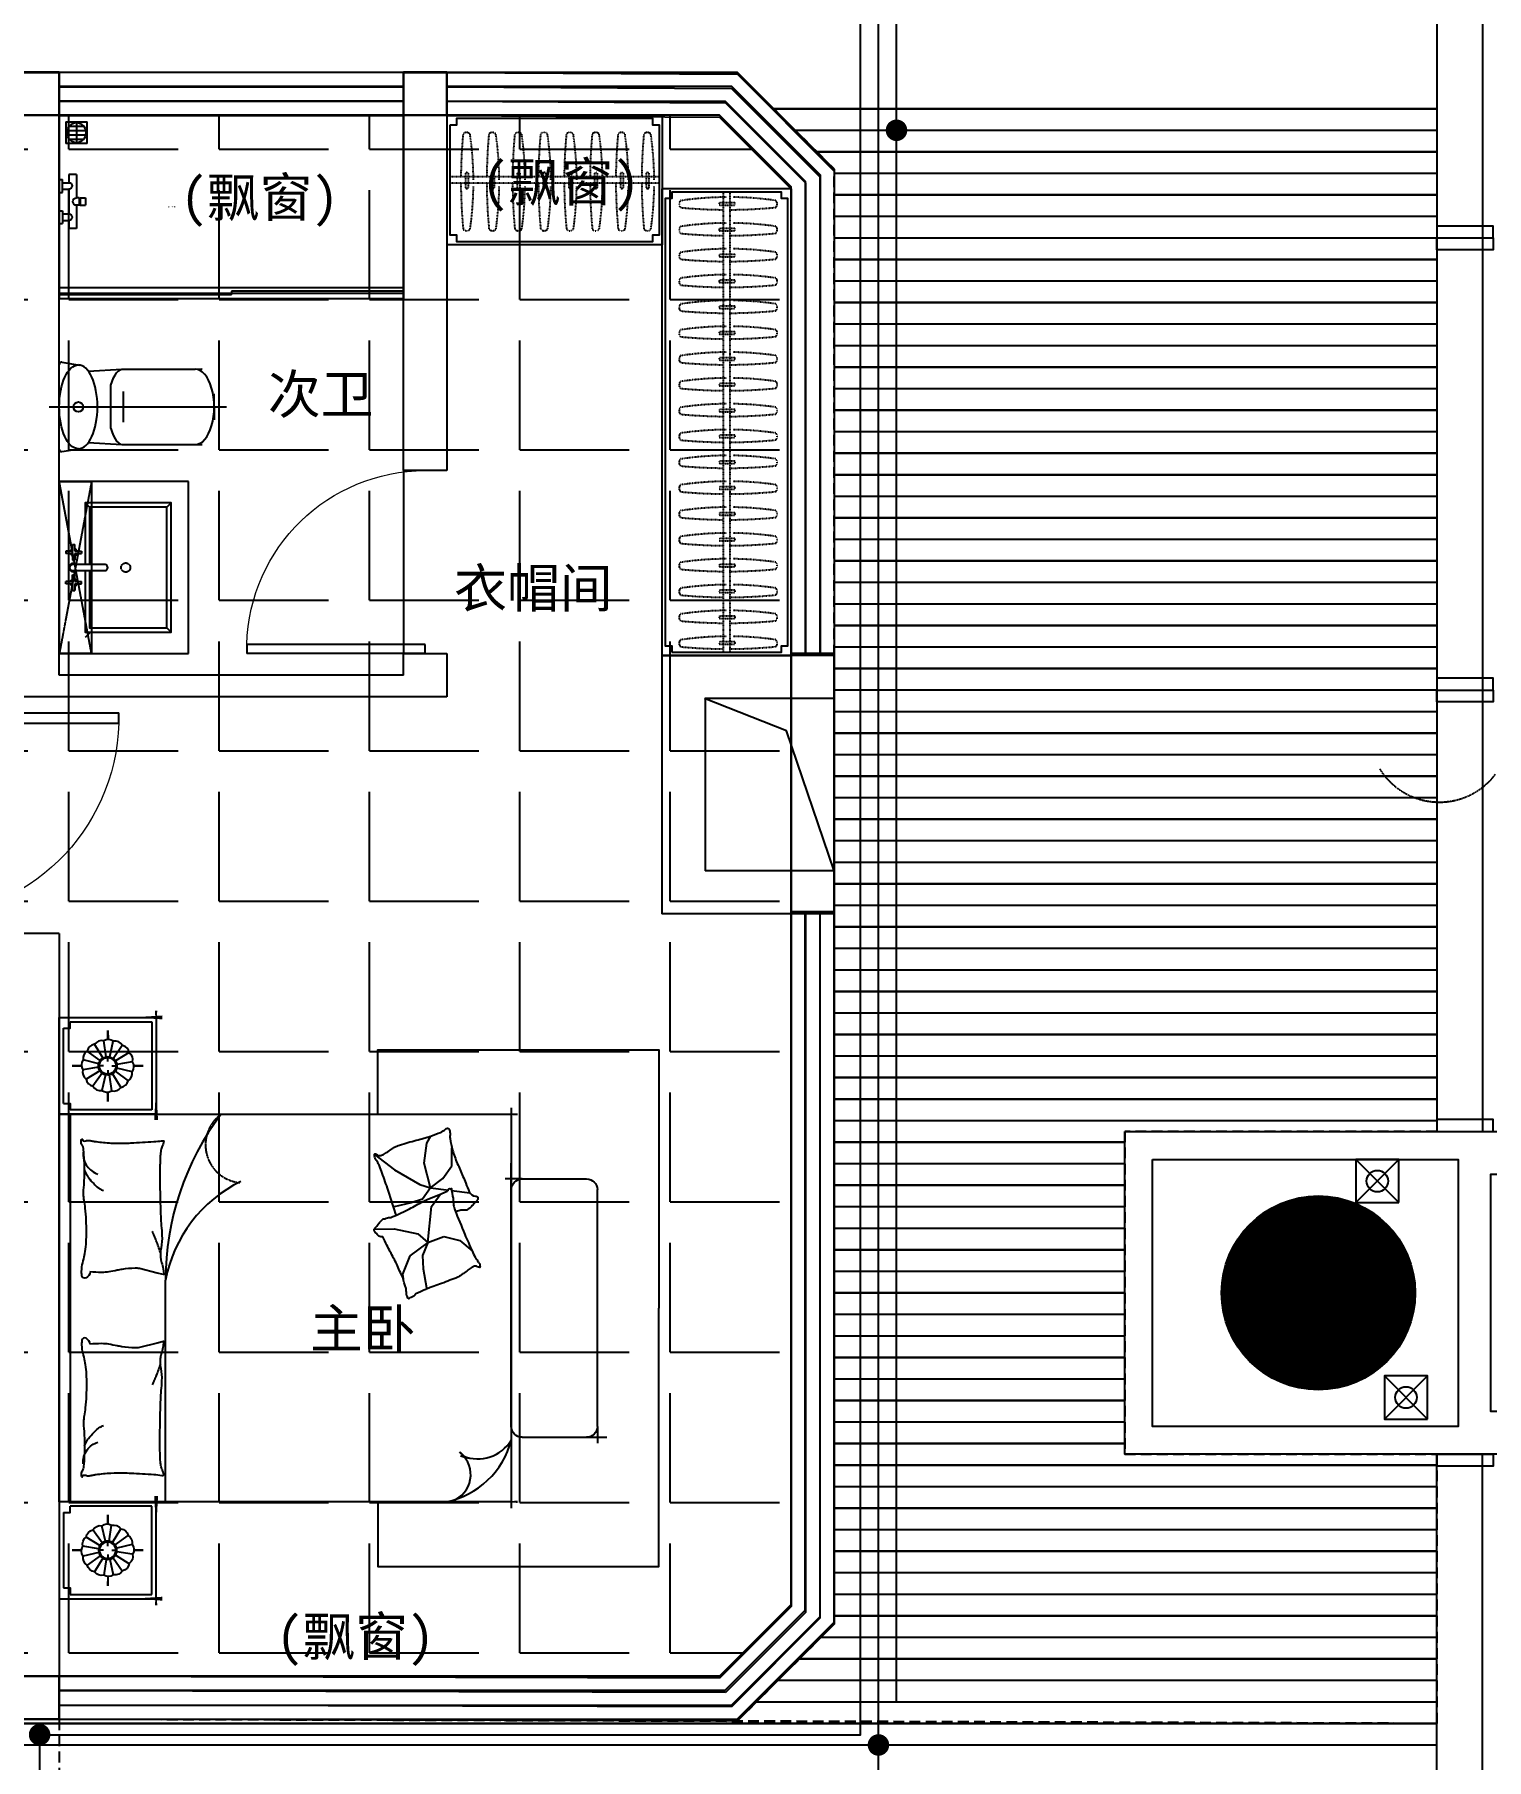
# Model space of a CAD drawing. Extents: x -284868 to 304789, y -137694 to 137894.
# Drawn here: x 22179 to 28925, y -31410 to -23398 of the extents above; entities that cross this region are included whole.
import ezdxf
from ezdxf.enums import TextEntityAlignment as Align

# ---------------------------------------------------------------- set-up
doc = ezdxf.new("R2010")
doc.units = 0
for name, pattern in [('AX-COMP-140B（200）$0$1#comfort_plan$0$DASH', [0.35, 0.25, -0.1]), ('AX-COMP-140B（200）$0$DASH', [0.35, 0.25, -0.1]), ('AX-COMP140B-Fur$0$AX-COMP140B-Fur$0$CONTINOUS', [0]), ('AX-COMP140B-Fur$0$AX-COMP140B-Fur$0$XU-140-SF-N1$0$DASH', [0.35, 0.25, -0.1]), ('DASH', [0.35, 0.25, -0.1]), ('DASHDOT', [1, 0.5, -0.25, 0, -0.25]), ('DASHED', [0.75, 0.5, -0.25])]:
    doc.linetypes.add(name, pattern=pattern)
doc.layers.get('0').update_dxf_attribs({"linetype": 'CONTINUOUS'})
for name, color, linetype in [('0-墙', 4, 'CONTINUOUS'), ('0-底图', 251, 'CONTINUOUS'), ('0-建筑外轮廓', 8, 'CONTINUOUS'), ('0-建筑柱体', 251, 'CONTINUOUS'), ('0-消防栓(给排水)', 9, 'CONTINUOUS'), ('0-窗', 11, 'CONTINUOUS'), ('0-非设计区域', 251, 'CONTINUOUS'), ('C-天花灯具', 3, 'CONTINUOUS'), ('WIRE-照明', 130, 'CONTINUOUS')]:
    doc.layers.add(name, color=color, linetype=linetype)
doc.styles.add('_TCH_DYN', font='')
doc.styles.add('_TCH_WINDOW', font='simplex.shx', dxfattribs={"height": 3.5, "bigfont": 'hztxt.shx'})
doc.styles.get('_TCH_DYN').set_extended_font_data('SimSun')

# ---------------------------------------------------------------- blocks, each defined once
blk = doc.blocks.new('1330000110023AX-COMP140B-Fur$0$AX-COMP140B-Fur$0$111110111022110811071652A$C643C1FD2053066')
for points in [[(28, 342.7, -0.263368), (0.1, 361.5, -0.494818), (9.2, 380.2, -0.049225), (26.9, 382, -0.036831), (50.5, 380.2, -0.031893), (88.5, 372.1, 0.035782), (122.4, 365.1, 0.032941), (212.1, 359.2, 0.026564), (323.3, 365.1, 0.017905), (360.8, 370.4, -0.033397), (381, 372.7, -0.03204), (418.1, 372, 0.018442), (482.4, 368.9, 0.010837), (547.2, 369.7, 0.014624), (595.1, 372.7, 0.111249), (617.7, 380, -0.153708), (634.6, 384, -0.076444), (642, 382.2, -0.215512), (643.9, 380.2, -0.585858), (641.3, 377.2, 0.363489), (636.4, 374.6, 0.191716), (636.4, 363, -0.129675), (638.3, 346.4, -0.01735), (635.3, 329.6, 0.019326), (632.7, 314.5, 0.018818), (626.1, 246.1, 0.021828), (625.2, 186.9, 0.006204), (626.5, 153.1, 0.001963), (632.7, 46.2, 0.028341), (636.9, 10, -0.117014), (636.4, 1.1, -0.36606), (635, 0.2, -0.03973), (621.4, 3, -0.048309), (607.7, 8.5, 0.062981), (597, 12.4, 0.04058), (573.6, 15.8, 0.014345), (506.9, 18, 0.005484), (381.4, 17.3, 0.007153), (285.3, 14.3, 0.008762), (242.7, 11.6, -0.008153), (197, 8.6, -0.06251), (139.9, 13, 0.078669), (94.3, 15.1, 0.047825), (71.9, 10.4, -0.034494), (41.1, 3, -0.023571), (15.8, 0, -0.510228), (14.9, 1.1), (22.4, 31.2), (43, 113.7, 0.073041), (45, 133.3, 0.023305), (39.3, 194.4, 0.018299), (35.2, 217.3, -0.01097), (27.9, 255.3, -0.042281), (24.9, 289.6, -0.027201), (27.9, 343)], [(501.9, 368.9, 0.027842), (478.1, 358.3, 0.048685), (465.5, 350.2, 0.023666), (437.6, 325.8, 0.031223), (418.6, 305.1, 0.046801), (413.5, 297.5, 0.023191), (405.5, 280.7)], [(583.8, 374.6, 0.088153), (549.3, 371, 0.088153), (518.1, 355.8, 0.077547), (496.5, 334.2, 0.077547), (482.4, 307)], [(118.4, 15.8, 0.009729), (145.7, 24.8, 0.009729), (172.6, 34.9, 0.007971), (194.3, 44, 0.007971), (215.8, 53.7)]]:
    blk.add_lwpolyline(points, format="xyb")
blk = doc.blocks.new('1330000110023AX-COMP140B-Fur$0$AX-COMP140B-Fur$0$111110111022110811071652A$C5A527934052065')
for p, q in [((122.8, 492.3), (194, 398.8)), ((469.1, 493.2), (467.3, 399.6)), ((194, 398.8), (261.6, 281.4)), ((329.2, 269), (347, 320.5)), ((347, 320.5), (364.8, 400.5)), ((467.3, 399.6), (490.5, 289.8)), ((530.8, 243.4), (592.7, 326.9)), ((592.7, 326.9), (677.8, 361)), ((677.8, 361), (699.5, 357.9)), ((69.5, 247.7), (37.1, 229.6)), ((162, 260.1), (69.5, 247.7)), ((277.7, 231.7), (162, 260.1)), ((261.6, 281.4), (277.7, 231.7)), ((277.7, 231.7), (329.2, 269)), ((530.8, 243.4), (363.6, 226.4)), ((490.5, 289.8), (530.8, 243.4)), ((530.8, 243.4), (502.9, 169.1)), ((530.8, 243.4), (591.1, 268.1)), ((591.1, 268.1), (653.1, 265)), ((653.1, 265), (741.3, 249.6)), ((741.3, 249.6), (744.3, 243.8)), ((233.2, 174.8), (174.5, 132.1)), ((277.7, 231.7), (233.2, 174.8)), ((277.7, 231.7), (288.3, 147)), ((318.7, 193.9), (307.8, 186.1)), ((363.6, 226.4), (318.7, 193.9)), ((502.9, 169.1), (521.5, 94.8)), ((174.5, 132.1), (90.9, 132.1)), ((289.9, 133.7), (300.6, 48.6)), ((521.5, 94.8), (569.7, 38.5))]:
    blk.add_line(p, q)
blk.add_lwpolyline([(405, 391.5, -0.025626), (394.6, 394, -0.0108), (278.2, 431.5, -0.00456), (199.4, 459.6, -0.01125), (167.9, 471.9, -0.069394), (150.9, 482, 0.079756), (136, 490.4, 0.106399), (122.8, 492.3, 0.328642), (119.2, 489.3, 0.299547), (121.3, 483.4, -0.189917), (126.3, 475.5, -0.033518), (127.3, 466.2, -0.075627), (126.9, 462.1, -0.053489), (124.2, 455.1, -0.017838), (113.3, 435.3, -0.038394), (97.8, 413.4, 0.059529), (88.5, 398.9, 0.035943), (79, 375.3, 0.011245), (55.9, 297.6, 0.006203), (46.6, 262, -0.010783), (41.1, 241.6, -0.019485), (37.1, 229.6, -0.005062), (19.4, 184.4, -0.101392), (4.4, 161.7, 0.223768), (0, 149.6, 0.25558), (2.8, 145.5, 0.081563), (16.9, 140.9, 0.071805), (32.3, 140.8, -0.069985), (48.1, 140.7, -0.03546), (101.7, 129, -0.029432), (163.8, 106.8, -0.001554), (193.8, 93.8, 0.00152), (224.5, 80.6, 0.004735), (256.2, 67.5, -0.00382), (295.6, 51.2, -0.296001), (315.3, 22.1, 0.649774), (334.6, 14, 0.02319), (338.7, 18.2, -0.0288), (342, 21.5, -0.005727), (347.9, 26.7, 0.004358), (355.7, 33.5, 0.027528), (371, 48.7, 0.046214), (378.7, 59, 0.194121), (381.2, 74, -0.133719), (382.3, 95.6, -0.005779), (389, 115.4, -0.008882)], format="xyb")
blk.add_lwpolyline([(770.3, 299.1, 0.101392), (787, 320.6, -0.223768), (792.3, 332.3, -0.25558), (789.8, 336.7, -0.081563), (776.1, 342.3, -0.071805), (760.8, 343.6, 0.069985), (745, 344.9, 0.03546), (692.5, 360.6, 0.029432), (632.3, 387.6, 0.001554), (603.3, 402.8, -0.00152), (573.8, 418.3, -0.004735), (543.1, 433.8, 0.00382), (505.1, 453.1, 0.296001), (487.7, 483.6, 0.265444), (469.1, 493.2, -0.02319), (464.7, 489.3, 0.0288), (461.2, 486.3, 0.005727), (454.9, 481.5, -0.004358), (446.6, 475.3, -0.027528), (430.1, 461.4, -0.046214), (421.7, 451.7, -0.194121), (418, 436.9, 0.133719), (415.3, 415.4, 0.011505), (398.6, 377.3, 0.008882), (374.9, 328.9, 0.012426), (341.4, 267.4, -0.033612), (330, 244.1), (309.3, 193.4), (293.3, 154.3, 0.224341), (280.3, 142.3, -0.722772), (280.1, 134.4, -0.103513), (283.5, 133.9, 0.053465), (290, 133.7, 0.030109), (310.7, 129.5, -0.031436), (330.6, 125.5, -0.05324), (344.2, 125.2, 0.05518), (357.4, 124.8, 0.056271), (380.1, 118.8, 0.0108), (493.3, 72.6, 0.00456), (569.7, 38.5, 0.01125), (600.2, 23.8, 0.069394), (616.3, 12.5, -0.079756), (630.6, 2.9, -0.106399), (643.6, 0, -0.328642), (647.5, 2.8, -0.299547), (645.8, 8.8, 0.189917), (641.5, 17.1, 0.033518), (641.1, 26.4, 0.075627), (641.8, 30.4, 0.053489), (645, 37.3, 0.017838), (657.4, 56.2, 0.038394), (674.5, 76.8, -0.059529), (685, 90.5, -0.035943), (696.3, 113.3, -0.011245), (725.3, 189, -0.006203), (737.2, 223.8, 0.010783), (744.3, 243.8, 0.019485), (749.2, 255.4, 0.005062)], format="xyb", close=True)
blk = doc.blocks.new('1330000110023AX-COMP140B-Fur$0$AX-COMP140B-Fur$0$111110111022110811071652cdx床头灯2.0055068')
for p, q in [((0, 122), (0, 164.8)), ((-22.4, 36.6), (-61.2, 100)), ((-6.7, 42.3), (-18.3, 115.8)), ((10, 41.7), (27.5, 114)), ((25.2, 34.7), (69, 94.8)), ((-122, 0), (-164.8, 0)), ((-41.7, 10), (-114, 27.5)), ((-34.7, 25.2), (-94.8, 69)), ((-19.5, 0), (-38.2, 0)), ((0, 19.5), (0, 38.2)), ((19.5, 0), (38.2, 0)), ((36.6, 22.4), (100, 61.2)), ((42.3, 6.7), (115.8, 18.3)), ((122, 0), (164.8, 0)), ((-42.3, -6.7), (-115.8, -18.3)), ((-36.6, -22.4), (-100, -61.2)), ((-25.2, -34.7), (-69, -94.8)), ((-27.3, -114.1), (-10, -41.7)), ((0, -19.5), (0, -38.2)), ((18.7, -113.9), (7, -42.3)), ((62.6, -99.2), (22.9, -36.2)), ((34.7, -25.2), (96, -67.3)), ((41.7, -10), (114.4, -25.8)), ((0, -122), (0, -164.8))]:
    blk.add_line(p, q)
for points in [[(0, 164.8), (0, 122)], [(-164.8, 0), (-122, 0)], [(164.8, 0), (122.1, -1.7)], [(0, -164.8), (0, -122)]]:
    blk.add_lwpolyline(points)
for radius in [42.9, 38.2]:
    blk.add_circle((0, 0), radius)
for centre, start, end in [((-55.7, 60.3), 97.98094, 167.5445), ((-28.3, 77.1), 75.48094, 145.0445), ((3.3, 82), 52.98094, 122.5445), ((34.5, 74.5), 30.48094, 100.0445), ((60.3, 55.7), 7.98094, 77.5445), ((-82, 3.3), 142.98094, 212.5445), ((-74.5, 34.5), 120.48094, 190.0445), ((77.1, 28.3), 345.48094, 55.0445), ((82, -3.3), 322.98094, 32.5445), ((-77.1, -28.3), 165.48094, 235.0445), ((-60.3, -55.7), 187.98094, 257.5445), ((55.7, -60.3), 277.98094, 347.5445), ((74.5, -34.5), 300.48094, 10.0445), ((-34.5, -74.5), 210.48094, 280.0445), ((-3.3, -82), 232.98094, 302.5445), ((28.3, -77.1), 255.48094, 325.0445)]:
    blk.add_arc(centre, 40.1, start, end)
blk = doc.blocks.new('1330000110023AX-COMP140B-Fur$0$AX-COMP140B-Fur$0$111110111022110811071652cdx床尾凳056069')
for p, q in [((-550, 0), (-672.6, 0)), ((-600, -50), (-600, 28.3)), ((550, 0), (-550, 0)), ((-600, -50), (-600, -350)), ((600, -50), (600, -350)), ((550, -400), (-550, -400)), ((550, -400), (627.9, -400)), ((600, -350), (600, -443.4))]:
    blk.add_line(p, q)
for centre, start, end in [((-550, -50), 90, 180), ((550, -50), 0, 90), ((-550, -350), 180, 270), ((550, -350), 270, 0)]:
    blk.add_arc(centre, 50, start, end)
blk = doc.blocks.new('*U226')
for p, q in [((-900, 0), (-1350, 0)), ((-1350, 0), (-1350, -450)), ((1350, 0), (-1350, 0)), ((-900, 0), (900, 0)), ((-900, -2100), (-900, 0)), ((-900, -450), (-900, 0)), ((-1330, -50), (-1330, -430)), ((-920, -430), (-920, -50)), ((-900, -52.4), (900, -52.4)), ((900, 0), (900, -2100)), ((900, -450), (900, 0)), ((900, 0), (1350, 0)), ((920, -430), (920, -50)), ((1330, -50), (1330, -430)), ((1350, 0), (1350, -450)), ((-1350, -450), (-900, -450)), ((-1330, -430), (-920, -430)), ((1350, -450), (900, -450)), ((1330, -430), (920, -430)), ((900, -2100), (-900, -2100))]:
    blk.add_line(p, q)
at = {"linetype": 'AX-COMP140B-Fur$0$AX-COMP140B-Fur$0$CONTINOUS', "ltscale": 2.5}
blk.add_line((-900, -494.1), (129.6, -493.7), dxfattribs=at)
for points in [[(-1300, -20), (-1300, -50), (-1330, -50)], [(-950, -20), (-1300, -20)], [(-950, -20), (-950, -50), (-920, -50)], [(950, -20), (950, -50), (920, -50)], [(950, -20), (1300, -20)], [(1300, -20), (1300, -50), (1330, -50)], [(-900, -1479.6), (-1200, -1479.6), (-1200, -2785.4), (-1200, -2785.4), (0, -2785.4)], [(900, -1479.6), (1200, -1479.6), (1200, -2785.4), (1200, -2785.4), (0, -2785.4)]]:
    blk.add_lwpolyline(points)
for points in [[(-1350, -332.6, 0, 18, 0), (-1350, -478.5, 10, 10, 0)], [(-900, -349.7, 0, 10, 0), (-900, -477.7, 10, 10, 0)], [(900, -349.7, 0, 10, 0), (900, -477.7, 10, 10, 0)], [(1350, -332.6, 0, 18, 0), (1350, -478.5, 10, 10, 0)], [(-1380.6, -450, 10, 0, 0), (-1202.9, -450, 10, 10, 0)], [(-873.3, -450, 18, 0, 0), (-1032.5, -450, 10, 10, 0)], [(873.3, -450, 18, 0, 0), (1032.5, -450, 10, 10, 0)], [(1380.6, -450, 10, 0, 0), (1202.9, -450, 10, 10, 0)], [(-668.5, -1859, 10, 0, -0.374242), (-834.4, -1895.4, 10, 10, 2.21586)], [(-686.1, -1863.7, 10, 0, 0.177019), (-693.3, -1995.7, 10, 10, -2.21586)], [(-900, -1958.5, 0, 10, 0), (-900, -2130, 10, 10, 0)], [(900, -2005.4, 0, 10, 0), (900, -2130, 10, 10, 0)], [(-775.4, -2100, 0, 10, 0), (-930, -2100, 10, 10, 0)], [(658.3, -2100, 0, 10, 0), (930, -2100, 10, 10, 0)]]:
    blk.add_lwpolyline(points, format="xyseb")
for centre, radius, start, end in [((128.9, -1775.7), 1282, 53.02297, 89.96514), ((10.6, -1124.5), 642, 25.92108, 79.31539), ((-515.9, -1720.7), 391.6, 191.30173, 255.64344), ((-773.9, -1781.8), 129.7, 193.56133, 311.45499), ((-519.2, -1944.9), 181.3, 157.79381, 238.81667)]:
    blk.add_arc(centre, radius, start, end, dxfattribs=at)
at = {"linetype": 'AX-COMP140B-Fur$0$AX-COMP140B-Fur$0$XU-140-SF-N1$0$DASH', "ltscale": 2.5}
blk.add_arc((757.9, -855.2), 175.9, 36.12132, 174.81159, dxfattribs=at)
at = {"xscale": -1}
for name, p in [('1330000110023AX-COMP140B-Fur$0$AX-COMP140B-Fur$0$111110111022110811071652cdx床头灯2.0055068', (-1125, -225)), ('1330000110023AX-COMP140B-Fur$0$AX-COMP140B-Fur$0$111110111022110811071652A$C643C1FD2053066', (-140.3, -485.7)), ('1330000110023AX-COMP140B-Fur$0$AX-COMP140B-Fur$0$111110111022110811071652A$C5A527934052065', (835.6, -1956.2)), ('1330000110023AX-COMP140B-Fur$0$AX-COMP140B-Fur$0$111110111022110811071652cdx床尾凳056069', (0, -2100))]:
    blk.add_blockref(name, p, dxfattribs=at)
for name, p in [('1330000110023AX-COMP140B-Fur$0$AX-COMP140B-Fur$0$111110111022110811071652cdx床头灯2.0055068', (1125, -225)), ('1330000110023AX-COMP140B-Fur$0$AX-COMP140B-Fur$0$111110111022110811071652A$C643C1FD2053066', (140.3, -485.7))]:
    blk.add_blockref(name, p)
blk = doc.blocks.new('13300142T2140sdf43dfgergf1217ghh165451564560402NEW2ffdfdfdsfsfe2322fadfadf03093088212A$C35C56D37')
at = {"linetype": 'DASH', "ltscale": 0.2}
for p, q in [((180, 75.9), (243.3, 95.3)), ((183.6, 64.1), (246.9, 83.5))]:
    blk.add_line(p, q, dxfattribs=at)
for centre, radius, start, end in [((664.4, -1374.9), 1553.6, 98.82699, 106.17124), ((415.6, 140.3), 22.5, 331.52968, 62.51042), ((664.4, -1374.9), 1553.6, 107.32665, 115.21311), ((-460.3, 2299.3), 2347.3, 287.14687, 292.43233), ((243.5, 88.9), 6.43, 302.10709, 91.93302), ((22.4, 19.9), 22.5, 151.52968, 242.51042), ((-460.3, 2299.3), 2347.3, 281.60777, 286.38209), ((185.8, 71.2), 7.48, 140.99747, 253.04263)]:
    blk.add_arc(centre, radius, start, end, dxfattribs=at)
blk = doc.blocks.new('*U222')
at = {"linetype": 'DASH', "ltscale": 0.2}
for p, q in [((-15, 991.7), (-15, 18.7)), ((15, 991.7), (15, 18.7))]:
    blk.add_line(p, q, dxfattribs=at)
for points in [[(-300, 1006.7), (-300, 3.7), (300, 3.7), (300, 1006.7), (-300, 1006.7)], [(-255, 18.7), (255, 18.7), (255, 48.7), (285, 48.7), (285, 961.7), (255, 961.7), (255, 991.7), (-255, 991.7), (-255, 961.7), (-285, 961.7), (-285, 48.7), (-255, 48.7), (-255, 18.7)]]:
    blk.add_lwpolyline(points)
at = {"rotation": 343.0620202558109}
for p in [(-225.4, 923.3), (-225.4, 803.3), (-225.4, 683.3), (-225.4, 563.3), (-225.4, 443.3), (-225.4, 323.3), (-225.4, 203.3), (-225.4, 83.3)]:
    blk.add_blockref('13300142T2140sdf43dfgergf1217ghh165451564560402NEW2ffdfdfdsfsfe2322fadfadf03093088212A$C35C56D37', p, dxfattribs=at)
blk = doc.blocks.new('*U245')
at = {"linetype": 'DASH', "ltscale": 0.2}
for p, q in [((-15, 1305.8), (-15, -831.3)), ((15, 1305.8), (15, -831.3))]:
    blk.add_line(p, q, dxfattribs=at)
for points in [[(-300, 1320.8), (-300, -846.3), (300, -846.3), (300, 1320.8), (-300, 1320.8)], [(-255, -831.3), (255, -831.3), (255, -801.3), (285, -801.3), (285, 1275.8), (255, 1275.8), (255, 1305.8), (-255, 1305.8), (-255, 1275.8), (-285, 1275.8), (-285, -801.3), (-255, -801.3), (-255, -831.3)]]:
    blk.add_lwpolyline(points)
at = {"rotation": 343.0620202558109}
for p in [(-225.4, 1237.5), (-225.4, 1117.5), (-225.4, 997.5), (-225.4, 877.5), (-225.4, 757.5), (-225.4, 637.5), (-225.4, 517.5), (-225.4, 397.5), (-225.4, 277.5), (-225.4, 157.5), (-225.4, 37.5), (-225.4, -82.5), (-225.4, -202.5), (-225.4, -322.5), (-225.4, -442.5), (-225.4, -562.5), (-225.4, -682.5), (-225.4, -802.5)]:
    blk.add_blockref('13300142T2140sdf43dfgergf1217ghh165451564560402NEW2ffdfdfdsfsfe2322fadfadf03093088212A$C35C56D37', p, dxfattribs=at)
blk = doc.blocks.new('*U321')
at = {"ltscale": 10}
for p, q in [((0, 327), (0, -496.5)), ((-208, 268.7), (-194.2, 185.4)), ((-197.6, 280), (197.6, 280)), ((208, 268.7), (194.2, 185.4)), ((-166, 144.9), (-175, -10.6)), ((166, 144.9), (175, -10.6)), ((-100.2, 39.7), (100.2, 39.7)), ((0, 25.9), (0, -63.5)), ((-175, -12), (-175, -351.2)), ((-71.7, -18.8), (71.7, -18.8)), ((-43.6, -18.8), (43.6, -18.8)), ((175, -12), (175, -351.2))]:
    blk.add_line(p, q, dxfattribs=at)
for p, q in [((-375, 280), (375, 280)), ((-175, -351.2), (-175, -384.6)), ((0, -440), (-59.9, -440)), ((0, -440), (59.9, -440))]:
    blk.add_line(p, q)
for points in [[(-175, -384.6, 10, 0, 0), (-175, -296.7, 10, 10, 0)], [(175, -384.6, 10, 0, 0), (175, -296.7, 10, 10, 0)]]:
    blk.add_lwpolyline(points, format="xyseb")
blk.add_circle((0, 191.2), 22.8, dxfattribs=at)
for centre, start, end in [((-197.6, 269.5), 90, 184.88863), ((197.6, 269.5), 355.11137, 90)]:
    blk.add_arc(centre, 10.4, start, end, dxfattribs=at)
at = {"ltscale": 10, "extrusion": (0, 0, -1)}
for centre, major_axis, ratio, start_param, end_param in [((0, 191.2), (194.6, 0), 0.456392, 3.141593, 6.283185), ((0.7, -11.9), (-174.9, 3.2), 0.369842, 2.169272, 3.218057)]:
    blk.add_ellipse(centre, major_axis=major_axis, ratio=ratio, start_param=start_param, end_param=end_param, dxfattribs=at)
at = {"ltscale": 10}
for centre, major_axis, ratio, start_param, end_param in [((0, 191.2), (194.6, 0), 0.456392, 3.141593, 6.283185), ((-0.7, -11.9), (174.9, 3.2), 0.369842, 2.169272, 3.218057), ((0, -351.2), (-175, 0), 0.507463, 0, 3.141593)]:
    blk.add_ellipse(centre, major_axis=major_axis, ratio=ratio, start_param=start_param, end_param=end_param, dxfattribs=at)
blk = doc.blocks.new('*U320')
at = {"linetype": 'AX-COMP-140B（200）$0$1#comfort_plan$0$DASH'}
for p, q in [((-199.9, 130), (-199.9, 280)), ((-199.9, 280), (600.1, 280)), ((600.1, 130), (-199.9, 280)), ((-199.9, 130), (600.1, 280)), ((600.1, 280), (600.1, 130)), ((600.1, 130), (-199.9, 130))]:
    blk.add_line(p, q, dxfattribs=at)
for p, q in [((-199.9, 280), (-199.9, -320)), ((600.1, 280), (-199.9, 280)), ((124.6, 218.2), (124.6, 249.5)), ((124.6, 249.5), (134.6, 249.5)), ((134.6, 218.2), (134.6, 249.5)), ((265.4, 218.2), (265.4, 249.5)), ((275.4, 249.5), (265.4, 249.5)), ((275.4, 218.2), (275.4, 249.5)), ((600.1, -320), (600.1, 280)), ((124.6, 218.2), (93.4, 218.2)), ((93.4, 218.2), (93.4, 208.2)), ((124.6, 208.2), (93.4, 208.2)), ((124.6, 208.2), (124.6, 177)), ((124.6, 177), (134.6, 177)), ((134.6, 218.2), (165.9, 218.2)), ((134.6, 208.2), (165.9, 208.2)), ((134.6, 208.2), (134.6, 177)), ((165.9, 218.2), (165.9, 208.2)), ((265.4, 218.2), (234.1, 218.2)), ((234.1, 218.2), (234.1, 208.2)), ((265.4, 208.2), (234.1, 208.2)), ((265.4, 208.2), (265.4, 177)), ((275.4, 177), (265.4, 177)), ((275.4, 218.2), (306.6, 218.2)), ((275.4, 208.2), (306.6, 208.2)), ((275.4, 208.2), (275.4, 177)), ((306.6, 218.2), (306.6, 208.2)), ((-104.9, 140), (-124.9, 160)), ((480.1, 140), (500.1, 160)), ((-79.9, -220), (-99.9, -240)), ((480.1, -220), (500.1, -240)), ((-199.9, -320), (600.1, -320))]:
    blk.add_line(p, q)
at = {"linetype": 'AX-COMP-140B（200）$0$DASH'}
for p, q in [((185.6, 217.6), (185.6, 70.8)), ((214.4, 70.8), (214.4, 217.6))]:
    blk.add_line(p, q, dxfattribs=at)
for points in [[(185.6, 160), (-99.9, 160), (-99.9, -240), (500.1, -240), (500.1, 160), (214.4, 160)], [(185.6, 140), (-79.9, 140), (-79.9, -220), (480.1, -220), (480.1, 140), (214.4, 140)]]:
    blk.add_lwpolyline(points)
blk.add_circle((200, -28.6), 21.4, dxfattribs=at)
for centre, start, end in [((129.6, 213.2), 107.00272, 162.99728), ((129.6, 213.2), 197.00272, 252.99728), ((129.6, 213.2), 17.00272, 72.99728), ((129.6, 213.2), 287.00272, 342.99728), ((270.4, 213.2), 107.00272, 162.99728), ((270.4, 213.2), 197.00272, 252.99728), ((270.4, 213.2), 17.00272, 72.99728), ((270.4, 213.2), 287.00272, 342.99728)]:
    blk.add_arc(centre, 17.1, start, end, dxfattribs=at)
for centre, radius, start, end in [((200, 213.2), 20, 315.95732, 224.04268), ((200, 217.6), 14.4, 0, 180), ((200, 69.2), 14.5, 173.57398, 6.42602)]:
    blk.add_arc(centre, radius, start, end)
blk = doc.blocks.new('*U242')
for p, q in [((-300, -920), (-300, 680)), ((-250, 680), (-300, 680)), ((-275, -120), (-275, 680)), ((-275, 680), (-267, 680)), ((-267, 680), (-267, -120)), ((-250, -920), (-250, 680)), ((550, 680), (-250, 680)), ((550, -920), (550, 680)), ((-283, -120), (-283, -920)), ((-283, -120), (-275, -120)), ((-275, -920), (-275, -120)), ((-267, -120), (-275, -120)), ((167.5, -797.5), (132.5, -797.5)), ((132.5, -822.5), (132.5, -797.5)), ((167.5, -822.5), (167.5, -797.5)), ((420, -790), (420, -890)), ((420, -790), (520, -790)), ((460, -883.9), (460, -796.1)), ((480, -883.9), (480, -796.1)), ((520, -890), (520, -790)), ((25, -840), (25, -875)), ((132.5, -840), (25, -840)), ((62.5, -875), (25, -875)), ((62.5, -905), (62.5, -875)), ((92.5, -905), (92.5, -875)), ((207.5, -875), (92.5, -875)), ((167.5, -822.5), (132.5, -822.5)), ((132.5, -827.5), (132.5, -840)), ((167.5, -827.5), (132.5, -827.5)), ((134.5, -827.5), (134.5, -822.5)), ((165.5, -827.5), (165.5, -822.5)), ((167.5, -827.5), (167.5, -840)), ((275, -840), (167.5, -840)), ((207.5, -905), (207.5, -875)), ((275, -875), (237.5, -875)), ((237.5, -905), (237.5, -875)), ((275, -840), (275, -875)), ((515, -840), (425, -840)), ((440, -873.5), (440, -806.5)), ((500, -873.5), (500, -806.5)), ((-250, -920), (-300, -920)), ((-283, -920), (-275, -920)), ((550, -920), (-250, -920)), ((47.5, -920), (47.5, -905)), ((107.5, -905), (47.5, -905)), ((107.5, -920), (47.5, -920)), ((107.5, -920), (107.5, -905)), ((192.5, -920), (107.5, -920)), ((192.5, -920), (192.5, -905)), ((192.5, -905), (252.5, -905)), ((192.5, -920), (252.5, -920)), ((252.5, -920), (252.5, -905)), ((520, -890), (420, -890))]:
    blk.add_line(p, q)
blk.add_circle((470, -840), 45)
for centre, radius, start, end in [((77.5, -875), 15, 0, 180), ((150, -840), 17.5, 180, 0), ((222.5, -875), 15, 0, 180)]:
    blk.add_arc(centre, radius, start, end)
blk = doc.blocks.new('133$DorLib2D$00000001')
for p, q in [((0.45, 0.975), (0.5, 0.975)), ((0.45, 0), (0.45, 0.975)), ((0.5, 0), (0.5, 0.975)), ((0.5, 0), (0.45, 0))]:
    blk.add_line(p, q)
at = {"lineweight": 13}
blk.add_arc((0.475, 0), 0.975, 91.46928, 180, dxfattribs=at)
blk = doc.blocks.new('133$WINLIB2D$00000001')
for points in [[(-0.5, 0.5), (-0.5, -0.5)], [(-0.5, 0.5), (0.5, 0.5)], [(0.5, -0.5), (0.5, 0.5)], [(0.5, 0.1667), (-0.5, 0.1667)], [(0.5, -0.1667), (-0.5, -0.1667)], [(-0.5, -0.5), (0.5, -0.5)]]:
    blk.add_lwpolyline(points)
blk = doc.blocks.new('A$C5ed5d99b')
for p, q in [((10850, 0), (11150, 0)), ((11150, 0), (11250, 0)), ((11250, 0), (11250, -200)), ((12850, -200), (12850, 0)), ((12850, 0), (13050, 0)), ((13050, 0), (13050, -1850)), ((13050, -0.6), (14400.6, -8.5)), ((13050, -67.3), (14372.8, -75)), ((14783.7, -485.9), (14372.8, -75)), ((14850.3, -458.3), (14400.6, -8.5)), ((13050, -133.9), (14345, -141.6)), ((14717, -513.5), (14345, -141.6)), ((11250, -2800), (11250, -200)), ((12850, -1850), (12850, -200)), ((13050, -200.6), (14317.3, -208.1)), ((14650.3, -541.1), (14317.3, -208.1)), ((14850.3, -458.3), (14850.3, -2708.3)), ((14650.3, -541.1), (14650.3, -2708.3)), ((14717, -513.5), (14717, -2708.3)), ((14783.7, -485.9), (14783.7, -2708.3)), ((12850, -1850, 0), (12850, -2700, 0)), ((13050, -1850), (12850, -1850)), ((12850, -2800), (12850, -2700)), ((12850, -2700), (13050, -2700)), ((13050, -2700), (13050, -2900)), ((14850.3, -2708.3), (14050.3, -2708.3)), ((14050.3, -2708.3), (14050.3, -3908.3)), ((14850.3, -2708.3), (14850.3, -2908.3)), ((12850, -2800), (11250, -2800)), ((11150, -2900), (10650, -2900)), ((13050, -2900), (11150, -2900)), ((14850.3, -2908.3), (14250.3, -2908.3)), ((14250.3, -2908.3), (14250.3, -3708.3)), ((14850.3, -3708.3), (14250.3, -3708.3)), ((14850.3, -3708.3), (14850.3, -3908.3)), ((14850.3, -3908.3), (14050.3, -3908.3)), ((14650.3, -3908.3), (14650.3, -7125.5)), ((14717, -3908.3), (14717, -7153.1)), ((14783.7, -3908.3), (14783.7, -7180.7)), ((14850.3, -3908.3), (14850.3, -7208.3)), ((11250, -4000), (10650, -4000)), ((11250, -4000), (11250, -7650)), ((14650.3, -7125.5), (14317.6, -7458.2)), ((14717, -7153.1), (14345.2, -7524.9)), ((14783.7, -7180.7), (14372.7, -7591.7)), ((14850.3, -7208.3), (14400.2, -7658.4)), ((14317.6, -7458.2), (11250, -7450.3)), ((14345.2, -7524.9), (11250, -7516.9)), ((14372.7, -7591.7), (11250, -7583.6)), ((11250, -7650), (10950, -7650)), ((14400.2, -7658.4), (11149.7, -7650))]:
    blk.add_line(p, q)
for points in [[(14850.3, -3708.2), (14628.3, -3057.9), (14248, -2908.2)], [(14850.3, -2908.3), (14850.3, -3708.3)]]:
    blk.add_lwpolyline(points)
at = {"xscale": -1600, "yscale": 200, "zscale": -1600}
blk.add_blockref('133$WINLIB2D$00000001', (12050, -100), dxfattribs=at)
at = {"xscale": -1, "rotation": 270.0013356586533}
blk.add_blockref('*U242', (12170, -750, 0), dxfattribs=at)
at = {"extrusion": (-1.6918e-11, 2.93488e-11, -1), "xscale": -1, "zscale": -1, "rotation": 90}
blk.add_blockref('*U222', (-13046.3, -500, 0), dxfattribs=at)
at = {"extrusion": (-2.93488e-11, -1.6918e-11, -1), "xscale": -1, "zscale": -1}
blk.add_blockref('*U245', (-14350.3, -1862, 0), dxfattribs=at)
at = {"extrusion": (-2.93488e-11, -1.6918e-11, -1), "xscale": -1, "zscale": -1, "rotation": 270.0013358375527}
for name, p in [('*U321', (-11529.8, -1553.8, 0)), ('*U320', (-11530, -2500.1, 0))]:
    blk.add_blockref(name, p, dxfattribs=at)
for p, xscale, yscale, zscale, rotation in [((12950, -2275), -850.0000000000005, 850.0000000000005, 850.0000000000005, 90), ((10600, -3450), -950.0000000000002, 950.0000000000002, -950.0000000000002, 270)]:
    blk.add_blockref('133$DorLib2D$00000001', p, dxfattribs=dict(xscale=xscale, yscale=yscale, zscale=zscale, rotation=rotation))
at = {"extrusion": (2.93488e-11, -1.6918e-11, -1), "xscale": -1, "zscale": -1, "rotation": 269.9986207715109}
blk.add_blockref('*U226', (-11250, -5739.7, 0), dxfattribs=at)
at = {"style": '_TCH_DYN'}
for s, p in [('(飘窗)', (13947.7, -652.4)), ('(飘窗)', (12548.6, -723.6)), ('次卫', (12710.2, -1638.7)), ('衣帽间', (13821.3, -2539.6)), ('主卧', (12905.6, -5979.3)), ('(飘窗)', (12993.4, -7408.3))]:
    blk.add_text(s, height=180, dxfattribs=at).set_placement(p, align=Align.BOTTOM_RIGHT)
at = {"style": '_TCH_WINDOW', "width": 0.8}
blk.add_text('请纠正无墙带形窗!', height=3.5, dxfattribs=at).set_placement((11770, -625), align=Align.MIDDLE_CENTER)
blk.add_text('请纠正无墙带形窗!', height=3.5, dxfattribs=at).set_placement((11770, -625), align=Align.MIDDLE_CENTER)
blk.add_text('请纠正无墙带形窗!', height=3.5, dxfattribs=at).set_placement((11770, -625), align=Align.MIDDLE_CENTER)
blk.add_text('请纠正无墙带形窗!', height=3.5, dxfattribs=at).set_placement((11770, -625), align=Align.MIDDLE_CENTER)
blk.add_text('请纠正无墙带形窗!', height=3.5, dxfattribs=at).set_placement((11770, -625), align=Align.MIDDLE_CENTER)
blk.add_text('请纠正无墙带形窗!', height=3.5, dxfattribs=at).set_placement((11770, -625), align=Align.MIDDLE_CENTER)
blk = doc.blocks.new('_YZH')
at = {"const_width": 0.5}
blk.add_lwpolyline([(-0.25, 0, 1), (0.25, 0, 1)], format="xyb", close=True, dxfattribs=at)
at = {"color": 4}
blk.add_circle((0, 0), 0.5, dxfattribs=at)
blk = doc.blocks.new('sgASGHHHH')
at = {"xscale": 900, "yscale": 900, "zscale": 900}
blk.add_blockref('_YZH', (-83445.8, -931674), dxfattribs=at)
blk = doc.blocks.new('A$C3B8026B3')
for p, q in [((38450.5, 13145), (38450.5, 11155)), ((38450.5, 11045), (38450.5, 9055)), ((38450.5, 8945), (38450.5, 7005)), ((38450.5, 3980), (38450.5, 5395))]:
    blk.add_line(p, q)
for points in [[(38662.5, 13200), (38662.5, 11100)], [(38662.5, 11100), (38662.5, 9000)], [(38662.5, 9000), (38662.5, 6950)], [(38662.5, 3925), (38662.5, 5450)]]:
    blk.add_lwpolyline(points)
for points in [[(38712, 11100), (38712, 11155), (38450.5, 11155), (38450.5, 11100)], [(38712, 11100), (38712, 11045), (38450.5, 11045), (38450.5, 11100)], [(38712, 9000), (38712, 9055), (38450.5, 9055), (38450.5, 9000)], [(38712, 9000), (38712, 8945), (38450.5, 8945), (38450.5, 9000)], [(38712, 6950), (38712, 7005), (38450.5, 7005), (38450.5, 6950)], [(38712, 5450), (38712, 5395), (38450.5, 5395), (38450.5, 5450)]]:
    blk.add_lwpolyline(points, close=True)
blk = doc.blocks.new('A$C770634BF')
at = {"layer": '0-建筑外轮廓', "color": 42}
blk.add_lwpolyline([(35350, -45950), (37750, -45950), (37750, -46150), (37050, -46150), (37050, -47250), (37750, -47250), (37750, -47450), (35350, -47450)], close=True, dxfattribs=at)
at = {"layer": '0-建筑外轮廓', "color": 251}
blk.add_lwpolyline([(35480, -46080), (36900, -46080), (36900, -47320), (35480, -47320)], close=True, dxfattribs=at)
blk = doc.blocks.new('A$C10332E08')
for p, q in [((250, 0), (0, 250)), ((250, 250), (0, 0))]:
    blk.add_line(p, q)
blk.add_lwpolyline([(0, 250), (250, 250), (250, 0), (0, 0)], close=True)
blk = doc.blocks.new('A$C2AC726D9')
for centre in [(36523.7, -46183.6), (36657.1, -47188.6)]:
    blk.add_circle(centre, 50)
at = {"xscale": -0.8, "yscale": 0.8, "zscale": 0.8, "rotation": 270}
for p in [(36423.7, -46283.6), (36557.1, -47288.6)]:
    blk.add_blockref('A$C10332E08', p, dxfattribs=at)
blk = doc.blocks.new('1')
at = {"color": 2, "linetype": 'DASHED', "ltscale": 3}
blk.add_lwpolyline([(19834.4, -18015.7, 0.527559), (20373, -18040.4, 2.00592)], format="xyb", dxfattribs=at)

msp = doc.modelspace()

# ---------------------------------------------------------------- hatches: boundary and pattern name
at = {"layer": '0-非设计区域', "ltscale": 3}
h = msp.add_hatch(dxfattribs=at)
h.set_pattern_fill('ANGLE', color=256, scale=100)
h.set_pattern_definition([(0, (-422606.9, 452446.1), (0, 698.5), [508, -190.5]), (90, (-422606.9, 452446.1), (-698.5, 4e-14), [508, -190.5])])
h.paths.add_polyline_path([(11244, -23772.7), (11244, -32822.7), (15994, -32822.7), (15994, -31022.7), (25361.1, -31022.7), (25694, -30689.9), (25694, -24105.5), (25361.1, -23772.7)])

# ---------------------------------------------------------------- linework, layer by layer
at = {"layer": '0-墙', "ltscale": 3}
for points in [[(21894, -23572.7), (21894, -23772.7), (22294, -23772.7), (22294, -23572.7)], [(23894, -23772.7), (24094, -23772.7), (24094, -23572.7), (23894, -23572.7)], [(25694, -26272.7), (25694, -27472.7), (25894, -27472.7), (25894, -26272.7)], [(21994, -31022.7), (21994, -31222.7), (22294, -31222.7), (22294, -31022.7)]]:
    msp.add_lwpolyline(points, close=True, dxfattribs=at)
at = {"layer": '0-窗'}
for points in [[(23894, -23772.7), (22294, -23772.7), (22294, -23572.7), (23894, -23572.7)], [(23894, -23707.7), (22294, -23707.7), (22294, -23637.7), (23894, -23637.7)]]:
    msp.add_lwpolyline(points, close=True, dxfattribs=at)
for points in [[(25694, -26272.7), (25694, -24105.5), (25361.1, -23772.7), (24094, -23772.7), (24094, -23572.7), (25444, -23572.7), (25894, -24022.7), (25894, -26272.7), (25694, -26272.7)], [(24094, -23637.7), (25417, -23637.7), (25829, -24049.6), (25829, -26272.7)], [(24094, -23707.7), (25388, -23707.7), (25759, -24078.6), (25759, -26272.7)], [(25694, -27472.7), (25694, -30689.9), (25361.1, -31022.7), (22294, -31022.7), (22294, -31222.7), (25444, -31222.7), (25894, -30772.7), (25894, -27472.7), (25694, -27472.7)], [(22294, -31157.7), (25417, -31157.7), (25829, -30745.8), (25829, -27472.7)], [(22294, -31087.7), (25388, -31087.7), (25759, -30716.8), (25759, -27472.7)]]:
    msp.add_lwpolyline(points, dxfattribs=at)
at = {"layer": '0-非设计区域', "ltscale": 3}
msp.add_lwpolyline([(11244, -23772.7), (11244, -32822.7), (15994, -32822.7), (15994, -31022.7), (25361.1, -31022.7), (25694, -30689.9), (25694, -24105.5), (25361.1, -23772.7)], close=True, dxfattribs=at)
at = {"layer": 'C-天花灯具', "color": 6, "linetype": 'DASHDOT', "ltscale": 200, "const_width": 10}
for points in [[(28694.4, -23742.7), (25614, -23742.7)], [(28694.4, -23842.7), (25714, -23842.7)], [(28694.4, -23942.7), (25814, -23942.7)], [(28694.4, -24042.7), (25894, -24042.7)], [(28694.4, -24142.7), (25894, -24142.7)], [(28694.4, -24242.7), (25894, -24242.7)], [(28694.4, -24342.7), (25894, -24342.7)], [(28694.4, -24442.7), (25894, -24442.7)], [(28694.4, -24542.7), (25894, -24542.7)], [(28694.4, -24642.7), (25894, -24642.7)], [(28694.4, -24742.7), (25894, -24742.7)], [(28694.4, -24842.7), (25894, -24842.7)], [(28694.4, -24942.7), (25894, -24942.7)], [(28694.4, -25042.7), (25894, -25042.7)], [(28694.4, -25142.7), (25894, -25142.7)], [(28694.4, -25242.7), (25894, -25242.7)], [(28694.4, -25342.7), (25894, -25342.7)], [(28694.4, -25442.7), (25894, -25442.7)], [(28694.4, -25542.7), (25894, -25542.7)], [(28694.4, -25642.7), (25894, -25642.7)], [(28694.4, -25742.7), (25894, -25742.7)], [(28694.4, -25842.7), (25894, -25842.7)], [(28694.4, -25942.7), (25894, -25942.7)], [(28694.4, -26042.7), (25894, -26042.7)], [(28694.4, -26142.7), (25894, -26142.7)], [(28694.4, -26242.7), (25894, -26242.7)], [(28694.4, -26342.7), (25894, -26342.7)], [(28694.4, -26442.7), (25894, -26442.7)], [(28694.4, -26542.7), (25894, -26542.7)], [(28694.4, -26642.7), (25894, -26642.7)], [(28694.4, -26742.7), (25894, -26742.7)], [(28694.4, -26842.7), (25894, -26842.7)], [(28694.4, -26942.7), (25894, -26942.7)], [(28694.4, -27042.7), (25894, -27042.7)], [(28694.4, -27142.7), (25894, -27142.7)], [(28694.4, -27242.7), (25894, -27242.7)], [(28694.4, -27342.7), (25894, -27342.7)], [(28694.4, -27442.7), (25894, -27442.7)], [(28694.4, -27542.7), (25894, -27542.7)], [(28694.4, -27642.7), (25894, -27642.7)], [(28694.4, -27742.7), (25894, -27742.7)], [(28694.4, -27842.7), (25894, -27842.7)], [(28694.4, -27942.7), (25894, -27942.7)], [(28694.4, -28042.7), (25894, -28042.7)], [(28694.4, -28142.7), (25894, -28142.7)], [(28694.4, -28242.7), (25894, -28242.7)], [(28694.4, -28342.7), (25894, -28342.7)], [(28694.4, -28442.7), (25894, -28442.7)], [(27244, -28542.7), (25894, -28542.7)], [(27244, -28642.7), (25894, -28642.7)], [(27244, -28742.7), (25894, -28742.7)], [(27244, -28842.7), (25894, -28842.7)], [(27244, -28942.7), (25894, -28942.7)], [(27244, -29042.7), (25894, -29042.7)], [(27244, -29142.7), (25894, -29142.7)], [(27244, -29242.7), (25894, -29242.7)], [(27244, -29342.7), (25894, -29342.7)], [(27244, -29442.7), (25894, -29442.7)], [(27244, -29542.7), (25894, -29542.7)], [(27244, -29642.7), (25894, -29642.7)], [(27244, -29742.7), (25894, -29742.7)], [(27244, -29842.7), (25894, -29842.7)], [(27244, -29942.7), (25894, -29942.7)], [(28694.4, -30042.7), (25894, -30042.7)], [(28694.4, -30142.7), (25894, -30142.7)], [(28694.4, -30242.7), (25894, -30242.7)], [(28694.4, -30342.7), (25894, -30342.7)], [(28694.4, -30442.7), (25894, -30442.7)], [(28694.4, -30542.7), (25894, -30542.7)], [(28694.4, -30642.7), (25894, -30642.7)], [(28694.4, -30742.7), (25894, -30742.7)], [(28694.4, -30842.7), (25824, -30842.7)], [(28694.4, -30942.7), (25724, -30942.7)], [(28694.4, -31042.7), (25624, -31042.7)], [(28694.4, -31142.7), (25524, -31142.7)], [(28694.4, -31242.7), (16194, -31242.7)], [(28694.4, -31342.7), (16194, -31342.7)]]:
    msp.add_lwpolyline(points, dxfattribs=at)
at = {"layer": 'WIRE-照明'}
for points in [[(26183.9, -31142.7), (26183.9, -23013.9), (11484.6, -23013.9), (11484.6, -21231.2), (10991.9, -21231.2)], [(26100, -34442.7), (26100, -23098.1), (11437.7, -23098.1), (11437.7, -21344.5), (10991.9, -21344.5)], [(22202.6, -31295), (26016.1, -31295), (26016.1, -23182.3), (11382.8, -23182.3), (11382.8, -21457.9), (10991.9, -21457.9)], [(22202.6, -31242.7), (22202.6, -34442.7)]]:
    msp.add_lwpolyline(points, dxfattribs=at)
at = {"layer": 'WIRE-照明', "linetype": 'DASHED', "ltscale": 100}
for points in [[(25614, -23742.7), (28694.4, -23742.7), (28694.4, -28492.7), (27244, -28492.7), (27244, -29992.7), (28694.4, -29992.7), (28694.4, -31242.7), (25444.2, -31232), (25894.3, -30781.9), (25894.3, -24022.4), (25614, -23742.7)], [(16194, -33042.7), (16194, -31222.7), (22294, -31223.6), (22294, -34493.2), (17694, -34493.2), (17694, -33042.7), (16194, -33042.7)], [(22294, -34493.2), (28694.4, -34493.2), (28694.4, -31242.7), (22294, -31223.9), (22294, -34493.2)]]:
    msp.add_lwpolyline(points, dxfattribs=at)
at = {"layer": 'WIRE-照明', "const_width": 50}
for points in [[(26158.9, -23842.7, 1), (26208.9, -23842.7, 1)], [(22177.6, -31295, 1), (22227.6, -31295, 1)], [(26075, -31342.7, 1), (26125, -31342.7, 1)]]:
    msp.add_lwpolyline(points, format="xyb", close=True, dxfattribs=at)

# ---------------------------------------------------------------- block references
msp.add_blockref('1', (8594, -8792.7))
at = {"color": 0}
msp.add_blockref('A$C770634BF', (-8106, 17457.3), dxfattribs=at)
at = {"layer": '0-底图'}
msp.add_blockref('A$C5ed5d99b', (11044, -23573.6), dxfattribs=at)
at = {"layer": '0-建筑柱体'}
msp.add_blockref('sgASGHHHH', (111589.8, 902431.3), dxfattribs=at)
at = {"layer": '0-消防栓(给排水)', "color": 0}
msp.add_blockref('A$C2AC726D9', (-8106, 17459.9), dxfattribs=at)
at = {"layer": '0-窗'}
msp.add_blockref('A$C3B8026B3', (-9756, -35442.7), dxfattribs=at)

doc.saveas('drawing.dxf')
